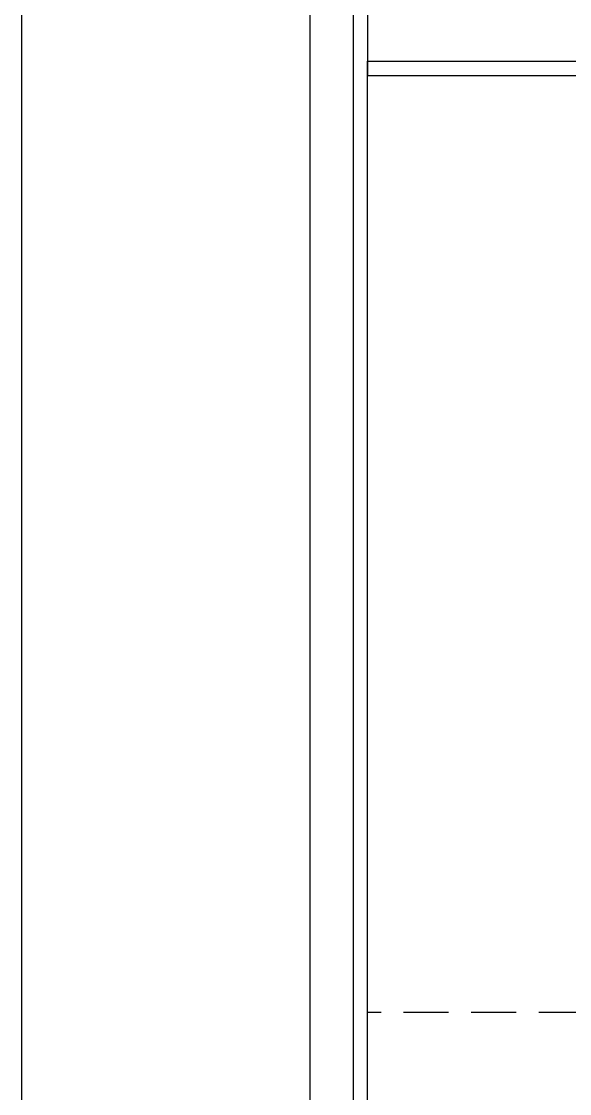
# Model space of a CAD drawing. Header units: millimetres. Extents: x -33000 to 294000, y 0 to 42408.
# Drawn here: x 8150 to 8530, y 15948 to 16692 of the extents above; entities that cross this region are included whole.
import ezdxf

# ---------------------------------------------------------------- set-up
doc = ezdxf.new("R2010")
doc.units = ezdxf.units.MM
doc.header["$LTSCALE"] = 50
doc.linetypes.add('( Hidden )', pattern=[0.375, 0.25, -0.125])
doc.layers.add('arch', color=8, linetype='Continuous')

msp = doc.modelspace()

# ---------------------------------------------------------------- linework, layer by layer
at = {"layer": 'arch'}
for p, q in [((8349.58, 19544.53), (8349.58, 12799.53)), ((8149.58, 19294.53), (8149.58, 12909.53)), ((8349.58, 18214.53), (8349.58, 12799.53)), ((8379.58, 17414.53), (8379.58, 15194.53)), ((8389.58, 17404.53), (8389.58, 16654.53)), ((8389.58, 15204.53), (8389.58, 16664.53)), ((8389.58, 16664.53), (8549.58, 16664.53)), ((8389.58, 16654.53), (9889.58, 16654.53))]:
    msp.add_line(p, q, dxfattribs=at)
at = {"layer": 'arch', "linetype": '( Hidden )', "ltscale": 2.5}
msp.add_line((8539.58, 16004.53), (8389.58, 16004.53), dxfattribs=at)

doc.saveas('drawing.dxf')
